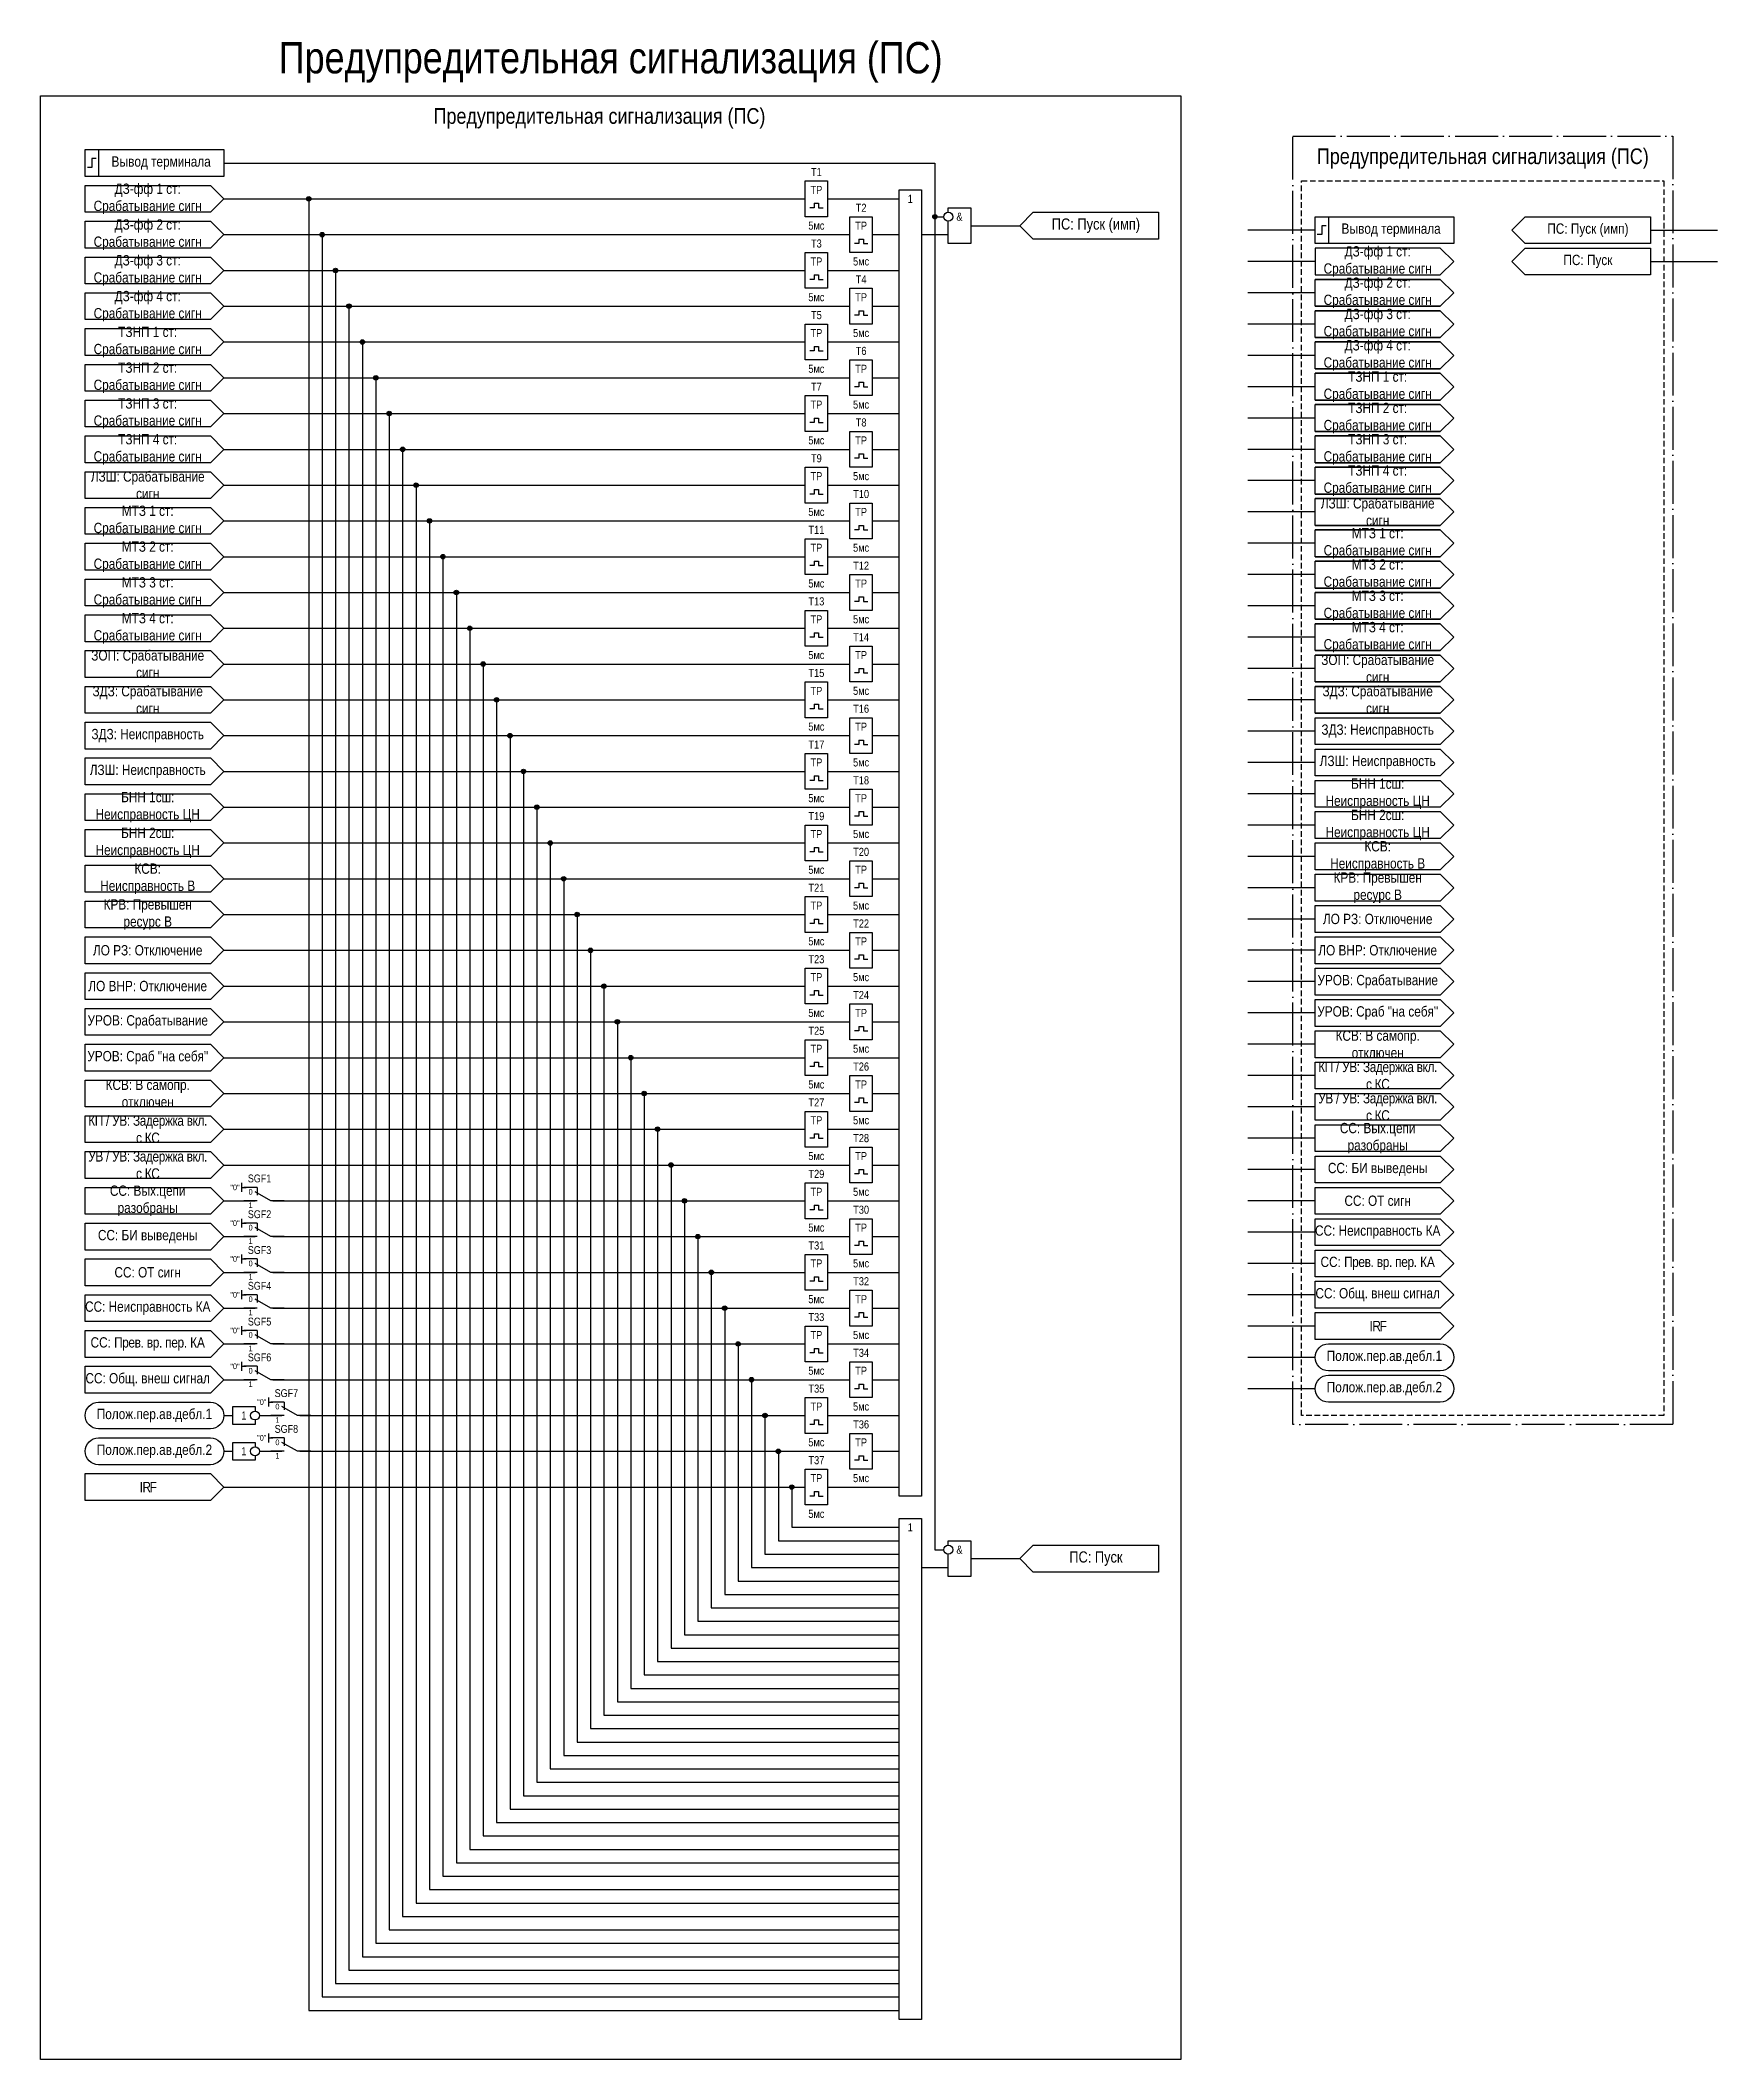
# Model space of a CAD drawing. Header units: millimetres. Extents: x 0 to 375, y 0 to 451.
import ezdxf
from ezdxf.enums import TextEntityAlignment as Align

# ---------------------------------------------------------------- set-up
doc = ezdxf.new("R2010")
doc.units = ezdxf.units.MM
doc.linetypes.add('ACAD_ISO04W100', pattern=[30, 24, -3, 0, -3])
doc.linetypes.add('штриховая2', pattern=[0.375, 0.25, -0.125])
doc.layers.add('TEXT', color=7, linetype='Continuous', lineweight=25)
doc.layers.add('Основная', color=7, linetype='Continuous')
doc.styles.add('2.5_Gost_RD', font='ARIALN.TTF', dxfattribs={"height": 2.5})
doc.styles.add('3.5_Gost_RD', font='ARIALN.TTF', dxfattribs={"height": 3.5})
doc.styles.add('Вывод', font='ARIALN.TTF', dxfattribs={"height": 2.5})
doc.styles.add('Компонент', font='ARIALN.TTF', dxfattribs={"height": 3.5})

# ---------------------------------------------------------------- blocks, each defined once
blk = doc.blocks.new('Точка')
at = {"ltscale": 100}
h = blk.add_hatch(color=256, dxfattribs=at)
h.dxf.hatch_style = 1
edge = h.paths.add_edge_path()
edge.add_arc((0, 0), 0.5, 0, 360)
blk.add_circle((0, 0), 0.5, dxfattribs=at)
blk = doc.blocks.new('*U958')
at = {"layer": 'Основная', "color": 0}
blk.add_line((0, 0), (7, 4), dxfattribs=at)
at = {"layer": 'Основная', "ltscale": 0.35}
blk.add_line((6, 6), (6, 2.5), dxfattribs=at)
blk = doc.blocks.new('*U1038')
at = {"layer": 'Основная', "color": 0}
for p, q in [((-3, 6), (-9, 6)), ((-3, 0), (-9, 0)), ((9, 0), (3, 0))]:
    blk.add_line(p, q, dxfattribs=at)
at = {"layer": 'Основная', "ltscale": 0.25, "xscale": -1}
blk.add_blockref('*U958', (3, 0), dxfattribs=at)
at = {"layer": 'Основная'}
for tag, height, style, p in [('ОУ', 3.5, 'Компонент', (-2, 10)), ('В1', 2.5, 'Вывод', (-13, 6)), ('В2', 2.5, 'Вывод', (-6, 4)), ('В3', 2.5, 'Вывод', (-6, -2))]:
    blk.add_attdef(tag, text='', height=height, dxfattribs=dict(at, style=style)).set_placement(p, align=Align.MIDDLE_CENTER)

msp = doc.modelspace()

# ---------------------------------------------------------------- linework, layer by layer
at = {"ltscale": 100}
for p, q in [((173, 414), (172, 414)), ((174, 414), (175, 414)), ((285, 409), (270, 409)), ((360, 409), (375, 409)), ((183, 406), (182, 406)), ((184, 406), (185, 406)), ((285, 402), (270, 402)), ((360, 402), (375, 402)), ((173, 398), (172, 398)), ((174, 398), (175, 398)), ((285, 395), (270, 395)), ((183, 390), (182, 390)), ((184, 390), (185, 390)), ((285, 388), (270, 388)), ((173, 382), (172, 382)), ((174, 382), (175, 382)), ((285, 381), (270, 381)), ((183, 374), (182, 374)), ((184, 374), (185, 374)), ((285, 374), (270, 374)), ((173, 366), (172, 366)), ((174, 366), (175, 366)), ((285, 367), (270, 367)), ((183, 358), (182, 358)), ((184, 358), (185, 358)), ((285, 360), (270, 360)), ((285, 353), (270, 353)), ((173, 350), (172, 350)), ((174, 350), (175, 350)), ((285, 346), (270, 346)), ((183, 342), (182, 342)), ((184, 342), (185, 342)), ((285, 339), (270, 339)), ((173, 334), (172, 334)), ((174, 334), (175, 334)), ((285, 332), (270, 332)), ((183, 326), (182, 326)), ((184, 326), (185, 326)), ((285, 325), (270, 325)), ((173, 318), (172, 318)), ((174, 318), (175, 318)), ((285, 318), (270, 318)), ((183, 310), (182, 310)), ((184, 310), (185, 310)), ((285, 311), (270, 311)), ((285, 304), (270, 304)), ((173, 302), (172, 302)), ((174, 302), (175, 302)), ((183, 294), (182, 294)), ((184, 294), (185, 294)), ((285, 297), (270, 297)), ((285, 290), (270, 290)), ((173, 286), (172, 286)), ((174, 286), (175, 286)), ((285, 283), (270, 283)), ((183, 278), (182, 278)), ((184, 278), (185, 278)), ((285, 276), (270, 276)), ((173, 270), (172, 270)), ((174, 270), (175, 270)), ((285, 269), (270, 269)), ((183, 262), (182, 262)), ((184, 262), (185, 262)), ((285, 262), (270, 262)), ((173, 254), (172, 254)), ((174, 254), (175, 254)), ((285, 255), (270, 255)), ((183, 246), (182, 246)), ((184, 246), (185, 246)), ((285, 248), (270, 248)), ((285, 241), (270, 241)), ((173, 238), (172, 238)), ((174, 238), (175, 238)), ((285, 234), (270, 234)), ((183, 230), (182, 230)), ((184, 230), (185, 230)), ((285, 227), (270, 227)), ((173, 222), (172, 222)), ((174, 222), (175, 222)), ((285, 220), (270, 220)), ((183, 214), (182, 214)), ((184, 214), (185, 214)), ((285, 213), (270, 213)), ((173, 206), (172, 206)), ((174, 206), (175, 206)), ((285, 206), (270, 206)), ((285, 199), (270, 199)), ((45, 196), (45, 194)), ((45, 195), (46, 195)), ((183, 198), (182, 198)), ((184, 198), (185, 198)), ((173, 190), (172, 190)), ((174, 190), (175, 190)), ((285, 192), (270, 192)), ((45, 188), (45, 186)), ((45, 187), (46, 187)), ((183, 182), (182, 182)), ((184, 182), (185, 182)), ((285, 185), (270, 185)), ((45, 180), (45, 178)), ((45, 179), (46, 179)), ((285, 178), (270, 178)), ((45, 172), (45, 170)), ((173, 174), (172, 174)), ((174, 174), (175, 174)), ((45, 171), (46, 171)), ((285, 171), (270, 171)), ((45, 164), (45, 162)), ((45, 163), (46, 163)), ((183, 166), (182, 166)), ((184, 166), (185, 166)), ((285, 164), (270, 164)), ((173, 158), (172, 158)), ((174, 158), (175, 158)), ((45, 156), (45, 154)), ((45, 155), (46, 155)), ((285, 157), (270, 157)), ((183, 150), (182, 150)), ((184, 150), (185, 150)), ((51, 148), (51, 146)), ((51, 147), (52, 147)), ((51, 140), (51, 138)), ((173, 142), (172, 142)), ((174, 142), (175, 142)), ((51, 139), (52, 139)), ((183, 134), (182, 134)), ((184, 134), (185, 134)), ((173, 126), (172, 126)), ((174, 126), (175, 126))]:
    msp.add_line(p, q, dxfattribs=at)
at = {"color": 3, "ltscale": 100}
msp.add_line((285, 150), (270, 150), dxfattribs=at)
msp.add_lwpolyline([(0, 439), (255, 439), (255, 0), (0, 0)], close=True, dxfattribs=at)
at = {"color": 251, "linetype": 'ACAD_ISO04W100', "lineweight": 30, "ltscale": 0.4, "true_color": 0x58595b}
msp.add_lwpolyline([(280, 430), (365, 430), (365, 142), (280, 142)], close=True, dxfattribs=at)
at = {"ltscale": 100}
for points in [[(10, 427), (13, 427), (13, 421), (10, 421)], [(10, 427), (41, 427), (41, 421), (10, 421)], [(171, 420), (176, 420), (176, 412), (171, 412)], [(192, 418), (197, 418), (197, 126), (192, 126)], [(181, 412), (186, 412), (186, 404), (181, 404)], [(285, 412), (288, 412), (288, 406), (285, 406)], [(285, 412), (316, 412), (316, 406), (285, 406)], [(171, 404), (176, 404), (176, 396), (171, 396)], [(181, 396), (186, 396), (186, 388), (181, 388)], [(171, 388), (176, 388), (176, 380), (171, 380)], [(181, 380), (186, 380), (186, 372), (181, 372)], [(171, 372), (176, 372), (176, 364), (171, 364)], [(181, 364), (186, 364), (186, 356), (181, 356)], [(171, 356), (176, 356), (176, 348), (171, 348)], [(181, 348), (186, 348), (186, 340), (181, 340)], [(171, 340), (176, 340), (176, 332), (171, 332)], [(181, 332), (186, 332), (186, 324), (181, 324)], [(171, 324), (176, 324), (176, 316), (171, 316)], [(181, 316), (186, 316), (186, 308), (181, 308)], [(171, 308), (176, 308), (176, 300), (171, 300)], [(181, 300), (186, 300), (186, 292), (181, 292)], [(171, 292), (176, 292), (176, 284), (171, 284)], [(181, 284), (186, 284), (186, 276), (181, 276)], [(171, 276), (176, 276), (176, 268), (171, 268)], [(181, 268), (186, 268), (186, 260), (181, 260)], [(171, 260), (176, 260), (176, 252), (171, 252)], [(181, 252), (186, 252), (186, 244), (181, 244)], [(171, 244), (176, 244), (176, 236), (171, 236)], [(181, 236), (186, 236), (186, 228), (181, 228)], [(171, 228), (176, 228), (176, 220), (171, 220)], [(181, 220), (186, 220), (186, 212), (181, 212)], [(171, 212), (176, 212), (176, 204), (171, 204)], [(181, 204), (186, 204), (186, 196), (181, 196)], [(171, 196), (176, 196), (176, 188), (171, 188)], [(181, 188), (186, 188), (186, 180), (181, 180)], [(171, 180), (176, 180), (176, 172), (171, 172)], [(181, 172), (186, 172), (186, 164), (181, 164)], [(171, 164), (176, 164), (176, 156), (171, 156)], [(181, 156), (186, 156), (186, 148), (181, 148)], [(171, 148), (176, 148), (176, 140), (171, 140)], [(181, 140), (186, 140), (186, 132), (181, 132)], [(171, 132), (176, 132), (176, 124), (171, 124)], [(192, 121), (197, 121), (197, 9), (192, 9)]]:
    msp.add_lwpolyline(points, close=True, dxfattribs=at)
at = {"lineweight": 30, "ltscale": 100}
for points in [[(12.5, 425), (11.5, 425), (11.5, 423), (10.5, 423)], [(287.5, 410), (286.5, 410), (286.5, 408), (285.5, 408)]]:
    msp.add_lwpolyline(points, dxfattribs=at)
at = {"ltscale": 100}
for points in [[(41, 424), (200, 424), (200, 412), (202, 412)], [(41, 424), (200, 424), (200, 114), (202, 114)], [(10, 419), (38, 419), (41, 416), (38, 413), (10, 413), (10, 419)], [(41, 416), (60, 416), (60, 11), (192, 11)], [(41, 416), (171, 416)], [(176, 416), (192, 416)], [(10, 411), (38, 411), (41, 408), (38, 405), (10, 405), (10, 411)], [(173, 415), (173, 414)], [(173, 415), (174, 415)], [(174, 415), (174, 414)], [(203, 413), (203, 414), (208, 414), (208, 406), (203, 406), (203, 411)], [(219, 410), (222, 413), (250, 413), (250, 407), (222, 407), (219, 410)], [(329, 409), (332, 412), (360, 412), (360, 406), (332, 406), (329, 409)], [(41, 408), (63, 408), (63, 14), (192, 14)], [(41, 408), (181, 408)], [(183, 407), (183, 406)], [(183, 407), (184, 407)], [(184, 407), (184, 406)], [(186, 408), (192, 408)], [(197, 408), (203, 408)], [(208, 410), (219, 410)], [(10, 403), (38, 403), (41, 400), (38, 397), (10, 397), (10, 403)], [(329, 402), (332, 405), (360, 405), (360, 399), (332, 399), (329, 402)], [(41, 400), (66, 400), (66, 17), (192, 17)], [(41, 400), (171, 400)], [(173, 399), (173, 398)], [(173, 399), (174, 399)], [(174, 399), (174, 398)], [(176, 400), (192, 400)], [(10, 395), (38, 395), (41, 392), (38, 389), (10, 389), (10, 395)], [(41, 392), (69, 392), (69, 20), (192, 20)], [(41, 392), (181, 392)], [(183, 391), (183, 390)], [(183, 391), (184, 391)], [(184, 391), (184, 390)], [(186, 392), (192, 392)], [(10, 387), (38, 387), (41, 384), (38, 381), (10, 381), (10, 387)], [(41, 384), (72, 384), (72, 23), (192, 23)], [(41, 384), (171, 384)], [(176, 384), (192, 384)], [(173, 383), (173, 382)], [(173, 383), (174, 383)], [(174, 383), (174, 382)], [(10, 379), (38, 379), (41, 376), (38, 373), (10, 373), (10, 379)], [(41, 376), (75, 376), (75, 26), (192, 26)], [(41, 376), (181, 376)], [(183, 375), (183, 374)], [(183, 375), (184, 375)], [(184, 375), (184, 374)], [(186, 376), (192, 376)], [(10, 371), (38, 371), (41, 368), (38, 365), (10, 365), (10, 371)], [(41, 368), (78, 368), (78, 29), (192, 29)], [(41, 368), (171, 368)], [(173, 367), (173, 366)], [(173, 367), (174, 367)], [(174, 367), (174, 366)], [(176, 368), (192, 368)], [(10, 363), (38, 363), (41, 360), (38, 357), (10, 357), (10, 363)], [(41, 360), (81, 360), (81, 32), (192, 32)], [(41, 360), (181, 360)], [(183, 359), (183, 358)], [(183, 359), (184, 359)], [(184, 359), (184, 358)], [(186, 360), (192, 360)], [(10, 355), (38, 355), (41, 352), (38, 349), (10, 349), (10, 355)], [(41, 352), (84, 352), (84, 35), (192, 35)], [(41, 352), (171, 352)], [(173, 351), (173, 350)], [(173, 351), (174, 351)], [(174, 351), (174, 350)], [(176, 352), (192, 352)], [(10, 347), (38, 347), (41, 344), (38, 341), (10, 341), (10, 347)], [(41, 344), (87, 344), (87, 38), (192, 38)], [(41, 344), (181, 344)], [(186, 344), (192, 344)], [(10, 339), (38, 339), (41, 336), (38, 333), (10, 333), (10, 339)], [(183, 343), (183, 342)], [(183, 343), (184, 343)], [(184, 343), (184, 342)], [(41, 336), (90, 336), (90, 41), (192, 41)], [(41, 336), (171, 336)], [(173, 335), (173, 334)], [(173, 335), (174, 335)], [(174, 335), (174, 334)], [(176, 336), (192, 336)], [(10, 331), (38, 331), (41, 328), (38, 325), (10, 325), (10, 331)], [(41, 328), (93, 328), (93, 44), (192, 44)], [(41, 328), (181, 328)], [(183, 327), (183, 326)], [(183, 327), (184, 327)], [(184, 327), (184, 326)], [(186, 328), (192, 328)], [(10, 323), (38, 323), (41, 320), (38, 317), (10, 317), (10, 323)], [(41, 320), (96, 320), (96, 47), (192, 47)], [(41, 320), (171, 320)], [(173, 319), (173, 318)], [(173, 319), (174, 319)], [(174, 319), (174, 318)], [(176, 320), (192, 320)], [(10, 315), (38, 315), (41, 312), (38, 309), (10, 309), (10, 315)], [(41, 312), (99, 312), (99, 50), (192, 50)], [(41, 312), (181, 312)], [(186, 312), (192, 312)], [(10, 307), (38, 307), (41, 304), (38, 301), (10, 301), (10, 307)], [(183, 311), (183, 310)], [(183, 311), (184, 311)], [(184, 311), (184, 310)], [(41, 304), (102, 304), (102, 53), (192, 53)], [(41, 304), (171, 304)], [(173, 303), (173, 302)], [(173, 303), (174, 303)], [(174, 303), (174, 302)], [(176, 304), (192, 304)], [(10, 299), (38, 299), (41, 296), (38, 293), (10, 293), (10, 299)], [(285, 300), (313, 300), (316, 297), (313, 294), (285, 294), (285, 300)], [(41, 296), (105, 296), (105, 56), (192, 56)], [(41, 296), (181, 296)], [(183, 295), (183, 294)], [(183, 295), (184, 295)], [(184, 295), (184, 294)], [(186, 296), (192, 296)], [(10, 291), (38, 291), (41, 288), (38, 285), (10, 285), (10, 291)], [(285, 293), (313, 293), (316, 290), (313, 287), (285, 287), (285, 293)], [(41, 288), (108, 288), (108, 59), (192, 59)], [(41, 288), (171, 288)], [(173, 287), (173, 286)], [(173, 287), (174, 287)], [(174, 287), (174, 286)], [(176, 288), (192, 288)], [(285, 286), (313, 286), (316, 283), (313, 280), (285, 280), (285, 286)], [(10, 283), (38, 283), (41, 280), (38, 277), (10, 277), (10, 283)], [(41, 280), (111, 280), (111, 62), (192, 62)], [(41, 280), (181, 280)], [(186, 280), (192, 280)], [(183, 279), (183, 278)], [(183, 279), (184, 279)], [(184, 279), (184, 278)], [(285, 279), (313, 279), (316, 276), (313, 273), (285, 273), (285, 279)], [(10, 275), (38, 275), (41, 272), (38, 269), (10, 269), (10, 275)], [(41, 272), (114, 272), (114, 65), (192, 65)], [(41, 272), (171, 272)], [(173, 271), (173, 270)], [(173, 271), (174, 271)], [(174, 271), (174, 270)], [(176, 272), (192, 272)], [(285, 272), (313, 272), (316, 269), (313, 266), (285, 266), (285, 272)], [(10, 267), (38, 267), (41, 264), (38, 261), (10, 261), (10, 267)], [(41, 264), (117, 264), (117, 68), (192, 68)], [(41, 264), (181, 264)], [(183, 263), (183, 262)], [(183, 263), (184, 263)], [(184, 263), (184, 262)], [(186, 264), (192, 264)], [(285, 265), (313, 265), (316, 262), (313, 259), (285, 259), (285, 265)], [(10, 259), (38, 259), (41, 256), (38, 253), (10, 253), (10, 259)], [(285, 258), (313, 258), (316, 255), (313, 252), (285, 252), (285, 258)], [(41, 256), (120, 256), (120, 71), (192, 71)], [(41, 256), (171, 256)], [(173, 255), (173, 254)], [(173, 255), (174, 255)], [(174, 255), (174, 254)], [(176, 256), (192, 256)], [(10, 251), (38, 251), (41, 248), (38, 245), (10, 245), (10, 251)], [(285, 251), (313, 251), (316, 248), (313, 245), (285, 245), (285, 251)], [(41, 248), (123, 248), (123, 74), (192, 74)], [(41, 248), (181, 248)], [(183, 247), (183, 246)], [(183, 247), (184, 247)], [(184, 247), (184, 246)], [(186, 248), (192, 248)], [(285, 244), (313, 244), (316, 241), (313, 238), (285, 238), (285, 244)], [(10, 243), (38, 243), (41, 240), (38, 237), (10, 237), (10, 243)], [(41, 240), (126, 240), (126, 77), (192, 77)], [(41, 240), (171, 240)], [(176, 240), (192, 240)], [(10, 235), (38, 235), (41, 232), (38, 229), (10, 229), (10, 235)], [(173, 239), (173, 238)], [(173, 239), (174, 239)], [(174, 239), (174, 238)], [(285, 237), (313, 237), (316, 234), (313, 231), (285, 231), (285, 237)], [(41, 232), (129, 232), (129, 80), (192, 80)], [(41, 232), (181, 232)], [(183, 231), (183, 230)], [(183, 231), (184, 231)], [(184, 231), (184, 230)], [(186, 232), (192, 232)], [(10, 227), (38, 227), (41, 224), (38, 221), (10, 221), (10, 227)], [(285, 230), (313, 230), (316, 227), (313, 224), (285, 224), (285, 230)], [(41, 224), (132, 224), (132, 83), (192, 83)], [(41, 224), (171, 224)], [(173, 223), (173, 222)], [(173, 223), (174, 223)], [(174, 223), (174, 222)], [(176, 224), (192, 224)], [(285, 223), (313, 223), (316, 220), (313, 217), (285, 217), (285, 223)], [(10, 219), (38, 219), (41, 216), (38, 213), (10, 213), (10, 219)], [(41, 216), (135, 216), (135, 86), (192, 86)], [(41, 216), (181, 216)], [(183, 215), (183, 214)], [(183, 215), (184, 215)], [(184, 215), (184, 214)], [(186, 216), (192, 216)], [(285, 216), (313, 216), (316, 213), (313, 210), (285, 210), (285, 216)], [(10, 211), (38, 211), (41, 208), (38, 205), (10, 205), (10, 211)], [(41, 208), (138, 208), (138, 89), (192, 89)], [(41, 208), (171, 208)], [(176, 208), (192, 208)], [(285, 209), (313, 209), (316, 206), (313, 203), (285, 203), (285, 209)], [(173, 207), (173, 206)], [(173, 207), (174, 207)], [(174, 207), (174, 206)], [(10, 203), (38, 203), (41, 200), (38, 197), (10, 197), (10, 203)], [(41, 200), (181, 200)], [(52, 200), (141, 200), (141, 92), (192, 92)], [(183, 199), (183, 198)], [(183, 199), (184, 199)], [(184, 199), (184, 198)], [(186, 200), (192, 200)], [(285, 202), (313, 202), (316, 199), (313, 196), (285, 196), (285, 202)], [(10, 195), (38, 195), (41, 192), (38, 189), (10, 189), (10, 195)], [(285, 195), (313, 195), (316, 192), (313, 189), (285, 189), (285, 195)], [(41, 192), (48, 192)], [(52, 192), (144, 192), (144, 95), (192, 95)], [(52, 192), (171, 192)], [(173, 191), (173, 190)], [(173, 191), (174, 191)], [(174, 191), (174, 190)], [(176, 192), (192, 192)], [(10, 187), (38, 187), (41, 184), (38, 181), (10, 181), (10, 187)], [(285, 188), (313, 188), (316, 185), (313, 182), (285, 182), (285, 188)], [(41, 184), (48, 184)], [(52, 184), (147, 184), (147, 98), (192, 98)], [(52, 184), (181, 184)], [(183, 183), (183, 182)], [(183, 183), (184, 183)], [(184, 183), (184, 182)], [(186, 184), (192, 184)], [(285, 181), (313, 181), (316, 178), (313, 175), (285, 175), (285, 181)], [(10, 179), (38, 179), (41, 176), (38, 173), (10, 173), (10, 179)], [(41, 176), (48, 176)], [(52, 176), (150, 176), (150, 101), (192, 101)], [(52, 176), (171, 176)], [(173, 175), (173, 174)], [(173, 175), (174, 175)], [(174, 175), (174, 174)], [(176, 176), (192, 176)], [(285, 174), (313, 174), (316, 171), (313, 168), (285, 168), (285, 174)], [(10, 171), (38, 171), (41, 168), (38, 165), (10, 165), (10, 171)], [(41, 168), (48, 168)], [(52, 168), (181, 168)], [(58, 168), (153, 168), (153, 104), (192, 104)], [(186, 168), (192, 168)], [(10, 163), (38, 163), (41, 160), (38, 157), (10, 157), (10, 163)], [(183, 167), (183, 166)], [(183, 167), (184, 167)], [(184, 167), (184, 166)], [(285, 167), (313, 167), (316, 164), (313, 161), (285, 161), (285, 167)], [(41, 160), (48, 160)], [(52, 160), (171, 160)], [(52, 160), (156, 160), (156, 107), (192, 107)], [(173, 159), (173, 158)], [(173, 159), (174, 159)], [(174, 159), (174, 158)], [(176, 160), (192, 160)], [(10, 155), (38, 155), (41, 152), (38, 149), (10, 149), (10, 155)], [(41, 152), (48, 152)], [(52, 152), (181, 152)], [(52, 152), (159, 152), (159, 110), (192, 110)], [(183, 151), (183, 150)], [(183, 151), (184, 151)], [(184, 151), (184, 150)], [(186, 152), (192, 152)], [(48, 143), (48, 142), (43, 142), (43, 146), (48, 146), (48, 145)], [(41, 144), (43, 144)], [(49, 144), (54, 144)], [(58, 144), (171, 144)], [(58, 144), (162, 144), (162, 113), (192, 113)], [(173, 143), (173, 142)], [(173, 143), (174, 143)], [(174, 143), (174, 142)], [(176, 144), (192, 144)], [(41, 136), (43, 136)], [(48, 135), (48, 134), (43, 134), (43, 138), (48, 138), (48, 137)], [(49, 136), (54, 136)], [(58, 136), (181, 136)], [(58, 136), (165, 136), (165, 116), (192, 116)], [(186, 136), (192, 136)], [(10, 131), (38, 131), (41, 128), (38, 125), (10, 125), (10, 131)], [(183, 135), (184, 135)], [(183, 135), (183, 134)], [(184, 135), (184, 134)], [(41, 128), (171, 128)], [(41, 128), (168, 128), (168, 119), (192, 119)], [(173, 127), (173, 126)], [(173, 127), (174, 127)], [(174, 127), (174, 126)], [(176, 128), (192, 128)], [(203, 115), (203, 116), (208, 116), (208, 108), (203, 108), (203, 113)], [(219, 112), (222, 115), (250, 115), (250, 109), (222, 109), (219, 112)], [(197, 110), (203, 110)], [(208, 112), (219, 112)]]:
    msp.add_lwpolyline(points, dxfattribs=at)
at = {"linetype": 'штриховая2', "ltscale": 5}
msp.add_lwpolyline([(282, 420), (363, 420), (363, 144), (282, 144)], close=True, dxfattribs=at)
at = {"ltscale": 100}
for points in [[(288, 154, -1), (288, 160), (313, 160, -1), (313, 154)], [(13, 141, -1), (13, 147), (38, 147, -1), (38, 141)], [(13, 133, -1), (13, 139), (38, 139, -1), (38, 133)]]:
    msp.add_lwpolyline(points, format="xyb", close=True, dxfattribs=at)
at = {"color": 3, "ltscale": 100}
msp.add_lwpolyline([(288, 147, -1), (288, 153), (313, 153, -1), (313, 147)], format="xyb", close=True, dxfattribs=at)
at = {"ltscale": 100}
for centre in [(203, 412), (48, 144), (48, 136), (203, 114)]:
    msp.add_circle(centre, 1, dxfattribs=at)
at = {"layer": 'TEXT', "ltscale": 100}
msp.add_lwpolyline([(285, 405), (285, 399), (313, 399), (316, 402), (313, 405)], close=True, dxfattribs=at)
for points in [[(285, 392), (313, 392), (316, 395), (313, 398), (285, 398), (313, 398), (316, 395), (313, 392), (285, 392), (285, 398)], [(285, 385), (313, 385), (316, 388), (313, 391), (285, 391), (313, 391), (316, 388), (313, 385), (285, 385), (285, 391)], [(285, 378), (313, 378), (316, 381), (313, 384), (285, 384), (313, 384), (316, 381), (313, 378), (285, 378), (285, 384)], [(285, 371), (313, 371), (316, 374), (313, 377), (285, 377), (313, 377), (316, 374), (313, 371), (285, 371), (285, 377)], [(285, 364), (313, 364), (316, 367), (313, 370), (285, 370), (313, 370), (316, 367), (313, 364), (285, 364), (285, 370)], [(285, 357), (313, 357), (316, 360), (313, 363), (285, 363), (313, 363), (316, 360), (313, 357), (285, 357), (285, 363)], [(285, 350), (313, 350), (316, 353), (313, 356), (285, 356), (313, 356), (316, 353), (313, 350), (285, 350), (285, 356)], [(285, 343), (313, 343), (316, 346), (313, 349), (285, 349), (313, 349), (316, 346), (313, 343), (285, 343), (285, 349)], [(285, 336), (313, 336), (316, 339), (313, 342), (285, 342), (313, 342), (316, 339), (313, 336), (285, 336), (285, 342)], [(285, 329), (313, 329), (316, 332), (313, 335), (285, 335), (313, 335), (316, 332), (313, 329), (285, 329), (285, 335)], [(285, 322), (313, 322), (316, 325), (313, 328), (285, 328), (313, 328), (316, 325), (313, 322), (285, 322), (285, 328)], [(285, 315), (313, 315), (316, 318), (313, 321), (285, 321), (313, 321), (316, 318), (313, 315), (285, 315), (285, 321)], [(285, 308), (313, 308), (316, 311), (313, 314), (285, 314), (313, 314), (316, 311), (313, 308), (285, 308), (285, 314)], [(285, 301), (313, 301), (316, 304), (313, 307), (285, 307), (313, 307), (316, 304), (313, 301), (285, 301), (285, 307)]]:
    msp.add_lwpolyline(points, dxfattribs=at)

# ---------------------------------------------------------------- block references
at = {"ltscale": 100}
for p in [(60, 416), (200, 412), (63, 408), (66, 400), (69, 392), (72, 384), (75, 376), (78, 368), (81, 360), (84, 352), (87, 344), (90, 336), (93, 328), (96, 320), (99, 312), (102, 304), (105, 296), (108, 288), (111, 280), (114, 272), (117, 264), (120, 256), (123, 248), (126, 240), (129, 232), (132, 224), (135, 216), (138, 208), (141, 200), (144, 192), (147, 184), (150, 176), (153, 168), (156, 160), (159, 152), (162, 144), (165, 136), (168, 128)]:
    msp.add_blockref('Точка', p, dxfattribs=at)
at = {"layer": 'Основная', "ltscale": 0.25, "xscale": 0.5, "yscale": 0.5, "zscale": 0.5}
for p, values in [((50, 192), {'ОУ': 'SGF1', 'В1': '"0"', 'В2': '0', 'В3': '1'}), ((50, 184), {'ОУ': 'SGF2', 'В1': '"0"', 'В2': '0', 'В3': '1'}), ((50, 176), {'ОУ': 'SGF3', 'В1': '"0"', 'В2': '0', 'В3': '1'}), ((50, 168), {'ОУ': 'SGF4', 'В1': '"0"', 'В2': '0', 'В3': '1'}), ((50, 160), {'ОУ': 'SGF5', 'В1': '"0"', 'В2': '0', 'В3': '1'}), ((50, 152), {'ОУ': 'SGF6', 'В1': '"0"', 'В2': '0', 'В3': '1'}), ((56, 144), {'ОУ': 'SGF7', 'В1': '"0"', 'В2': '0', 'В3': '1'}), ((56, 136), {'ОУ': 'SGF8', 'В1': '"0"', 'В2': '0', 'В3': '1'})]:
    msp.add_blockref('*U1038', p, dxfattribs=at).add_auto_attribs(values)

# ---------------------------------------------------------------- texts
at = {"color": 30, "ltscale": 100, "attachment_point": 5, "style": '3.5_Gost_RD'}
for s, insert, char_height, width in [('{\\C3;Предупредительная сигнализация (ПС)}', (127.5, 446.5), 7, 255), ('Предупредительная сигнализация (ПС)', (125, 434), 3.5, 250), ('Предупредительная сигнализация (ПС)', (322.5, 425), 3.5, 85)]:
    msp.add_mtext(s, dxfattribs=dict(at, insert=insert, char_height=char_height, width=width))
at = {"ltscale": 100, "attachment_point": 5, "style": '2.5_Gost_RD'}
for s, insert, char_height, width in [('T1', (173.5, 422), 1.8, 5), ('ДЗ-фф 1 ст: Срабатывание сигн', (24, 416), 2.3, 28), ('TP', (173.5, 418), 1.8, 5), ('1', (194.5, 416), 1.8, 5), ('5мс', (173.5, 410), 1.8, 5), ('TP', (183.5, 410), 1.8, 5), ('T2', (183.5, 414), 1.8, 5), ('&', (205.5, 412), 1.8, 5), ('ПС: Пуск (имп)', (236, 410), 2.5, 28), ('T3', (173.5, 406), 1.8, 5), ('TP', (173.5, 402), 1.8, 5), ('5мс', (183.5, 402), 1.8, 5), ('T4', (183.5, 398), 1.8, 5), ('5мс', (173.5, 394), 1.8, 5), ('TP', (183.5, 394), 1.8, 5), ('T5', (173.5, 390), 1.8, 5), ('TP', (173.5, 386), 1.8, 5), ('5мс', (183.5, 386), 1.8, 5), ('T6', (183.5, 382), 1.8, 5), ('5мс', (173.5, 378), 1.8, 5), ('T7', (173.5, 374), 1.8, 5), ('TP', (183.5, 378), 1.8, 5), ('TP', (173.5, 370), 1.8, 5), ('5мс', (183.5, 370), 1.8, 5), ('T8', (183.5, 366), 1.8, 5), ('5мс', (173.5, 362), 1.8, 5), ('TP', (183.5, 362), 1.8, 5), ('T9', (173.5, 358), 1.8, 5), ('TP', (173.5, 354), 1.8, 5), ('5мс', (183.5, 354), 1.8, 5), ('T10', (183.5, 350), 1.8, 5), ('5мс', (173.5, 346), 1.8, 5), ('TP', (183.5, 346), 1.8, 5), ('T11', (173.5, 342), 1.8, 5), ('TP', (173.5, 338), 1.8, 5), ('5мс', (183.5, 338), 1.8, 5), ('T12', (183.5, 334), 1.8, 5), ('5мс', (173.5, 330), 1.8, 5), ('TP', (183.5, 330), 1.8, 5), ('T13', (173.5, 326), 1.8, 5), ('TP', (173.5, 322), 1.8, 5), ('5мс', (183.5, 322), 1.8, 5), ('T14', (183.5, 318), 1.8, 5), ('5мс', (173.5, 314), 1.8, 5), ('TP', (183.5, 314), 1.8, 5), ('T15', (173.5, 310), 1.8, 5), ('TP', (173.5, 306), 1.8, 5), ('T16', (183.5, 302), 1.8, 5), ('5мс', (183.5, 306), 1.8, 5), ('5мс', (173.5, 298), 1.8, 5), ('TP', (183.5, 298), 1.8, 5), ('T17', (173.5, 294), 1.8, 5), ('TP', (173.5, 290), 1.8, 5), ('5мс', (183.5, 290), 1.8, 5), ('T18', (183.5, 286), 1.8, 5), ('5мс', (173.5, 282), 1.8, 5), ('TP', (183.5, 282), 1.8, 5), ('T19', (173.5, 278), 1.8, 5), ('TP', (173.5, 274), 1.8, 5), ('T20', (183.5, 270), 1.8, 5), ('5мс', (183.5, 274), 1.8, 5), ('5мс', (173.5, 266), 1.8, 5), ('TP', (183.5, 266), 1.8, 5), ('T21', (173.5, 262), 1.8, 5), ('TP', (173.5, 258), 1.8, 5), ('5мс', (183.5, 258), 1.8, 5), ('T22', (183.5, 254), 1.8, 5), ('5мс', (173.5, 250), 1.8, 5), ('TP', (183.5, 250), 1.8, 5), ('T23', (173.5, 246), 1.8, 5), ('TP', (173.5, 242), 1.8, 5), ('5мс', (183.5, 242), 1.8, 5), ('5мс', (173.5, 234), 1.8, 5), ('T24', (183.5, 238), 1.8, 5), ('TP', (183.5, 234), 1.8, 5), ('T25', (173.5, 230), 1.8, 5), ('TP', (173.5, 226), 1.8, 5), ('5мс', (183.5, 226), 1.8, 5), ('T26', (183.5, 222), 1.8, 5), ('5мс', (173.5, 218), 1.8, 5), ('TP', (183.5, 218), 1.8, 5), ('T27', (173.5, 214), 1.8, 5), ('TP', (173.5, 210), 1.8, 5), ('5мс', (183.5, 210), 1.8, 5), ('T28', (183.5, 206), 1.8, 5), ('T29', (173.5, 198), 1.8, 5), ('5мс', (173.5, 202), 1.8, 5), ('TP', (183.5, 202), 1.8, 5), ('TP', (173.5, 194), 1.8, 5), ('5мс', (183.5, 194), 1.8, 5), ('T30', (183.5, 190), 1.8, 5), ('5мс', (173.5, 186), 1.8, 5), ('TP', (183.5, 186), 1.8, 5), ('T31', (173.5, 182), 1.8, 5), ('TP', (173.5, 178), 1.8, 5), ('5мс', (183.5, 178), 1.8, 5), ('T32', (183.5, 174), 1.8, 5), ('5мс', (173.5, 170), 1.8, 5), ('TP', (183.5, 170), 1.8, 5), ('T33', (173.5, 166), 1.8, 5), ('TP', (173.5, 162), 1.8, 5), ('5мс', (183.5, 162), 1.8, 5), ('T34', (183.5, 158), 1.8, 5), ('5мс', (173.5, 154), 1.8, 5), ('TP', (183.5, 154), 1.8, 5), ('T35', (173.5, 150), 1.8, 5), ('Полож.пер.ав.дебл.1', (25.5, 144), 2.3, 31), ('1', (45.5, 144), 1.8, 5), ('TP', (173.5, 146), 1.8, 5), ('5мс', (183.5, 146), 1.8, 5), ('T36', (183.5, 142), 1.8, 5), ('Полож.пер.ав.дебл.2', (25.5, 136), 2.3, 31), ('1', (45.5, 136), 1.8, 5), ('5мс', (173.5, 138), 1.8, 5), ('TP', (183.5, 138), 1.8, 5), ('T37', (173.5, 134), 1.8, 5), ('TP', (173.5, 130), 1.8, 5), ('5мс', (183.5, 130), 1.8, 5), ('5мс', (173.5, 122), 1.8, 5), ('1', (194.5, 119), 1.8, 5), ('&', (205.5, 114), 1.8, 5), ('ПС: Пуск', (236, 112), 2.5, 28)]:
    msp.add_mtext(s, dxfattribs=dict(at, insert=insert, char_height=char_height, width=width))
at = {"color": 3, "ltscale": 100, "char_height": 2.3, "width": 31, "attachment_point": 5, "style": '2.5_Gost_RD'}
for s, insert in [('Полож.пер.ав.дебл.1', (300.5, 157)), ('Полож.пер.ав.дебл.2', (300.5, 150))]:
    msp.add_mtext(s, dxfattribs=dict(at, insert=insert))
at = {"layer": 'TEXT', "ltscale": 100, "char_height": 2.3, "width": 28, "attachment_point": 5, "style": '2.5_Gost_RD'}
for s, insert in [('Вывод терминала', (27, 424)), ('Вывод терминала', (302, 409)), ('ПС: Пуск (имп)', (346, 409)), ('ДЗ-фф 1 ст: Срабатывание сигн', (299, 402)), ('ПС: Пуск', (346, 402)), ('ЛЗШ: Срабатывание сигн', (24, 352)), ('\\A1;МТЗ 3 ст: Срабатывание{\\A0; сигн}', (299, 325)), ('\\A1;МТЗ 4 ст: Срабатывание{\\A0; сигн}', (299, 318)), ('ЗОП: Срабатывание сигн', (299, 311)), ('ЗДЗ: Срабатывание сигн', (24, 304)), ('ЗДЗ: Срабатывание сигн', (299, 304)), ('ЗДЗ: Неисправность', (299, 297)), ('ЛЗШ: Неисправность', (24, 288)), ('ЛЗШ: Неисправность', (299, 290)), ('БНН 1сш: \\PНеисправность ЦН', (299, 283)), ('БНН 2сш: \\PНеисправность ЦН', (299, 276)), ('КСВ: \\PНеисправность В', (299, 269)), ('КРВ: Превышен ресурс В', (299, 262)), ('ЛО РЗ: Отключение', (299, 255)), ('ЛО ВНР: Отключение', (299, 248)), ('УРОВ: Срабатывание', (299, 241)), ('УРОВ: Сраб "на себя"', (299, 234)), ('КСВ: В самопр. отключен', (299, 227)), ('{\\T0.95;КП / УВ: Задержка вкл. с КС}', (299, 220)), ('{\\T0.95;УВ / УВ: Задержка вкл. с КС}', (299, 213)), ('{\\T0.95;КП / УВ: Задержка вкл. с КС}', (24, 208)), ('СС: Вых.цепи разобраны', (299, 206)), ('{\\T0.95;УВ / УВ: Задержка вкл. с КС}', (24, 200)), ('СС: БИ выведены', (299, 199)), ('СС: ОТ сигн', (299, 192)), ('СС: Неисправность КА', (299, 185)), ('СС: {\\T0.95;Прев. вр. пер.} КА', (299, 178)), ('СС: Общ. внеш сигнал', (299, 171)), ('{\\T0.85;\\C256;IRF}', (299, 164)), ('СС: {\\T0.95;Прев. вр. пер.} КА', (24, 160)), ('СС: Общ. внеш сигнал', (24, 152)), ('{\\T0.85;\\C256;IRF}', (24, 128))]:
    msp.add_mtext(s, dxfattribs=dict(at, insert=insert))
at = {"layer": 'TEXT', "color": 0, "ltscale": 100, "char_height": 2.3, "width": 28, "attachment_point": 5, "style": '2.5_Gost_RD'}
for s, insert in [('{\\C256;ДЗ-фф 2 ст: Срабатывание сигн}', (24, 408)), ('{\\C256;ДЗ-фф 3 ст: Срабатывание сигн}', (24, 400)), ('{\\C256;ДЗ-фф 2 ст: Срабатывание сигн}', (299, 395)), ('{\\C256;ДЗ-фф 4 ст: Срабатывание сигн}', (24, 392)), ('{\\C256;ДЗ-фф 3 ст: Срабатывание сигн}', (299, 388)), ('\\A1;{\\C256;ТЗНП 1 ст: \\A0;Срабатывание сигн}', (24, 384)), ('{\\C256;ДЗ-фф 4 ст: Срабатывание сигн}', (299, 381)), ('\\A1;{\\C256;ТЗНП 2 ст: \\A0;Срабатывание сигн}', (24, 376)), ('\\A1;{\\C256;ТЗНП 1 ст: \\A0;Срабатывание сигн}', (299, 374)), ('\\A1;{\\C256;ТЗНП 3 ст: \\A0;Срабатывание сигн}', (24, 368)), ('\\A1;{\\C256;ТЗНП 2 ст: \\A0;Срабатывание сигн}', (299, 367)), ('\\A1;{\\C256;ТЗНП 4 ст: \\A0;Срабатывание сигн}', (24, 360)), ('\\A1;{\\C256;ТЗНП 3 ст: \\A0;Срабатывание сигн}', (299, 360)), ('\\A1;{\\C256;ТЗНП 4 ст: \\A0;Срабатывание сигн}', (299, 353)), ('{\\C256;ЛЗШ: Срабатывание сигн}', (299, 346)), ('\\A1;{\\C256;МТЗ 1 ст: Срабатывание сигн}', (24, 344)), ('\\A1;{\\C256;МТЗ 2 ст: Срабатывание сигн}', (24, 336)), ('\\A1;{\\C256;МТЗ 1 ст: Срабатывание\\A0; сигн}', (299, 339)), ('\\A1;{\\C256;МТЗ 2 ст: Срабатывание\\A0; сигн}', (299, 332)), ('\\A1;{\\C256;МТЗ 3 ст: Срабатывание сигн}', (24, 328)), ('\\A1;{\\C256;МТЗ 4 ст: Срабатывание сигн}', (24, 320)), ('{\\C256;ЗОП: Срабатывание сигн}', (24, 312)), ('{\\C256;ЗДЗ: Неисправность}', (24, 296)), ('{\\C256;БНН 1сш: \\PНеисправность ЦН}', (24, 280)), ('{\\C256;БНН 2сш: \\PНеисправность ЦН}', (24, 272)), ('{\\C256;КСВ: \\PНеисправность В}', (24, 264)), ('{\\C256;КРВ: Превышен ресурс В}', (24, 256)), ('{\\C256;ЛО РЗ: Отключение}', (24, 248)), ('{\\C256;ЛО ВНР: Отключение}', (24, 240)), ('{\\C256;УРОВ: Срабатывание}', (24, 232)), ('{\\C256;УРОВ: Сраб "на себя"}', (24, 224)), ('{\\C256;КСВ: В самопр. отключен}', (24, 216)), ('{\\C256;СС: Вых.цепи разобраны}', (24, 192)), ('{\\C256;СС: БИ выведены}', (24, 184)), ('{\\C256;СС: ОТ сигн}', (24, 176)), ('{\\C256;СС: Неисправность КА}', (24, 168))]:
    msp.add_mtext(s, dxfattribs=dict(at, insert=insert))

doc.saveas('drawing.dxf')
